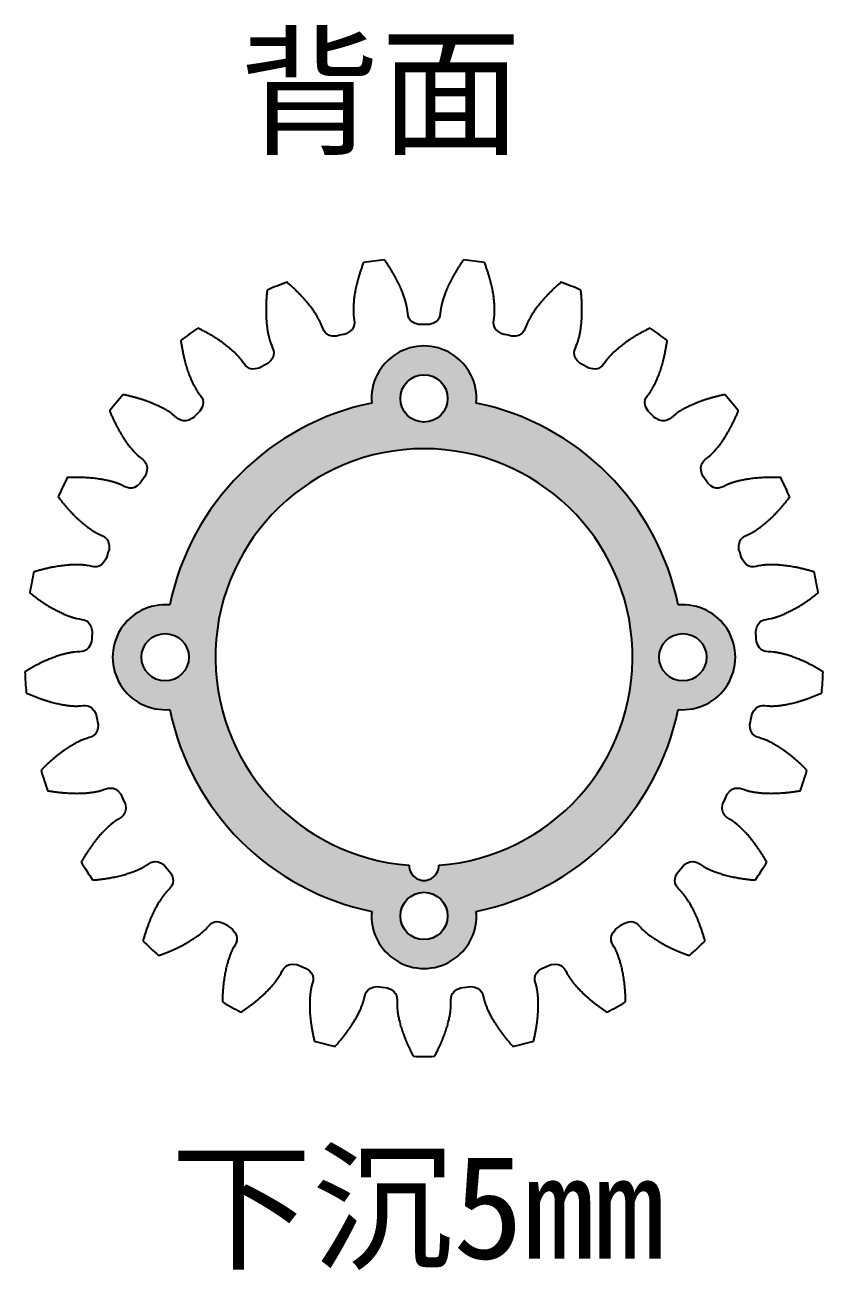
# Model space of a CAD drawing. Header units: millimetres. Extents: x -27 to 103, y -42 to 43.
# Drawn here: x 48.6 to 102.6, y -41.4 to 42.8 of the extents above; entities that cross this region are included whole.
import ezdxf

# ---------------------------------------------------------------- set-up
doc = ezdxf.new("R2010")
doc.units = ezdxf.units.MM

msp = doc.modelspace()

# ---------------------------------------------------------------- hatches: boundary and pattern name
h = msp.add_hatch(color=5)
h.dxf.hatch_style = 1
h.paths.add_polyline_path([(79.117, 17.19, 1.091493), (72.044, 17.19, 0.299776), (58.39, 3.536, 1.091493), (58.39, -3.536, 0.299776), (72.044, -17.19, 1.091493), (79.117, -17.19, 0.299776), (92.77, -3.536, 1.091493), (92.77, 3.536, 0.299776)])
h.paths.add_polyline_path([(76.579, -14.065, -1.036113), (74.581, -14.065, -28.182264)], flags=16)
h.paths.add_polyline_path([(73.98, 17.5, -1), (77.18, 17.5, -1)], flags=16)
h.paths.add_polyline_path([(94.68, 0, -1), (91.48, 0, -1)], flags=16)
h.paths.add_polyline_path([(59.68, 0, -1), (56.48, 0, -1)], flags=16)
h.paths.add_polyline_path([(77.18, -17.5, -1), (73.98, -17.5, -1)], flags=16)

# ---------------------------------------------------------------- linework, layer by layer
at = {"color": 7, "linetype": 'Continuous', "lineweight": 25}
for centre in [(75.58, 17.5), (58.08, 0), (93.08, 0), (75.58, -17.5)]:
    msp.add_circle(centre, 1.6, dxfattribs=at)
for centre, radius, start, end in [((75.58, 0), 27, 95.67486, 98.72514), ((75.58, 0), 27, 81.27486, 84.32514), ((75.58, 0), 27, 110.07486, 113.12514), ((75.58, 0), 27, 66.87486, 69.92514), ((75.58, 0), 27, 124.47486, 127.52514), ((75.58, 0), 22.5, 89.12368, 90.87632), ((75.58, 0), 27, 52.47486, 55.52514), ((75.58, 0), 22.5, 103.52368, 105.27632), ((75.58, 0), 22.5, 74.72368, 76.47632), ((75.58, 17.5), 3.55, 354.99033, 185.00967), ((75.58, 0), 22.5, 117.92368, 119.67632), ((75.58, 0), 22.5, 60.32368, 62.07632), ((75.58, 0), 27, 138.87486, 141.92514), ((75.58, 0), 27, 38.07486, 41.12514), ((75.58, 0), 17.55, 101.62507, 168.37493), ((75.58, 0), 17.55, 11.62507, 78.37493), ((75.58, 0), 22.5, 132.32368, 134.07632), ((75.58, 0), 22.5, 45.92368, 47.67632), ((75.58, 0), 14.1, 274.06438, 265.93562), ((75.58, 0), 27, 153.27486, 156.32514), ((75.58, 0), 22.5, 146.72368, 148.47632), ((75.58, 0), 22.5, 31.52368, 33.27632), ((75.58, 0), 27, 23.67486, 26.72514), ((75.58, 0), 22.5, 161.12368, 162.87632), ((75.58, 0), 22.5, 17.12368, 18.87632), ((75.58, 0), 27, 167.67486, 170.72514), ((75.58, 0), 27, 9.27486, 12.32514), ((58.08, 0), 3.55, 84.99033, 275.00967), ((93.08, 0), 3.55, 264.99033, 95.00967), ((75.58, 0), 22.5, 175.52368, 177.27632), ((75.58, 0), 22.5, 2.72368, 4.47632), ((75.58, 0), 27, 182.07486, 185.12514), ((75.58, 0), 27, 354.87486, 357.92514), ((75.58, 0), 22.5, 189.92368, 191.67632), ((75.58, 0), 17.55, 191.62507, 258.37493), ((75.58, 0), 17.55, 281.62507, 348.37493), ((75.58, 0), 22.5, 348.32368, 350.07632), ((75.58, 0), 27, 196.47486, 199.52514), ((75.58, 0), 27, 340.47486, 343.52514), ((75.58, 0), 22.5, 204.32368, 206.07632), ((75.58, 0), 22.5, 333.92368, 335.67632), ((75.58, 0), 27, 210.87486, 213.92514), ((75.58, 0), 22.5, 218.72368, 220.47632), ((75.58, -14.1), 1, 177.96781, 2.03219), ((75.58, 0), 22.5, 319.52368, 321.27632), ((75.58, 0), 27, 326.07486, 329.12514), ((75.58, -17.5), 3.55, 174.99033, 5.00967), ((75.58, 0), 22.5, 233.12368, 234.87632), ((75.58, 0), 22.5, 305.12368, 306.87632), ((75.58, 0), 27, 225.27486, 228.32514), ((75.58, 0), 27, 311.67486, 314.72514), ((75.58, 0), 22.5, 247.52368, 249.27632), ((75.58, 0), 22.5, 290.72368, 292.47632), ((75.58, 0), 22.5, 261.92368, 263.67632), ((75.58, 0), 22.5, 276.32368, 278.07632), ((75.58, 0), 27, 239.67486, 242.72514), ((75.58, 0), 27, 297.27486, 300.32514), ((75.58, 0), 27, 254.07486, 257.12514), ((75.58, 0), 27, 282.87486, 285.92514), ((75.58, 0), 27, 268.47486, 271.52514)]:
    msp.add_arc(centre, radius, start, end, dxfattribs=at)
for points, knots in [([(71.484, 26.688), (71.474, 26.661), (71.434, 26.553), (71.366, 26.367), (71.287, 26.131), (71.214, 25.903), (71.149, 25.682), (71.091, 25.469), (71.039, 25.264), (70.994, 25.067), (70.954, 24.879), (70.92, 24.699), (70.891, 24.527), (70.867, 24.365), (70.847, 24.211), (70.832, 24.066), (70.82, 23.93), (70.812, 23.804), (70.806, 23.686), (70.803, 23.578), (70.802, 23.48), (70.804, 23.39), (70.806, 23.31), (70.81, 23.24), (70.814, 23.179), (70.859, 22.693), (71.053, 22.243), (70.319, 21.876)], [0.5156896, 0.5156896, 0.5156896, 0.5156896, 0.5240116, 0.5490295, 0.5731377, 0.5963361, 0.6186248, 0.6400037, 0.6604729, 0.6800324, 0.6986821, 0.7164221, 0.7332523, 0.7491728, 0.7641836, 0.7782846, 0.7914758, 0.8037573, 0.8151291, 0.8255912, 0.8351435, 0.843786, 0.8515188, 0.8583419, 0.8642552, 0.8692588, 1, 1, 1, 1]), ([(75.236, 22.497), (74.433, 22.67), (74.509, 23.155), (74.432, 23.636), (74.421, 23.696), (74.407, 23.765), (74.39, 23.843), (74.369, 23.93), (74.343, 24.025), (74.314, 24.129), (74.279, 24.242), (74.239, 24.362), (74.194, 24.491), (74.143, 24.627), (74.086, 24.771), (74.022, 24.923), (73.951, 25.082), (73.874, 25.248), (73.788, 25.42), (73.695, 25.6), (73.594, 25.785), (73.485, 25.977), (73.367, 26.175), (73.24, 26.378), (73.104, 26.587), (72.993, 26.75), (72.927, 26.844), (72.91, 26.868)], [0, 0, 0, 0, 0.1307412, 0.1357448, 0.1416581, 0.1484812, 0.156214, 0.1648565, 0.1744088, 0.1848709, 0.1962427, 0.2085242, 0.2217154, 0.2358164, 0.2508272, 0.2667477, 0.2835779, 0.3013179, 0.3199676, 0.3395271, 0.3599963, 0.3813752, 0.4036639, 0.4268623, 0.4509705, 0.4759884, 0.4843104, 0.4843104, 0.4843104, 0.4843104]), ([(78.25, 26.868), (78.233, 26.844), (78.168, 26.75), (78.056, 26.587), (77.92, 26.378), (77.793, 26.175), (77.675, 25.977), (77.566, 25.785), (77.465, 25.6), (77.372, 25.42), (77.287, 25.248), (77.209, 25.082), (77.138, 24.923), (77.074, 24.771), (77.017, 24.627), (76.966, 24.491), (76.921, 24.362), (76.881, 24.242), (76.847, 24.129), (76.817, 24.025), (76.792, 23.93), (76.771, 23.843), (76.753, 23.765), (76.739, 23.696), (76.728, 23.636), (76.651, 23.155), (76.727, 22.67), (75.924, 22.497)], [0.5156896, 0.5156896, 0.5156896, 0.5156896, 0.5240116, 0.5490295, 0.5731377, 0.5963361, 0.6186248, 0.6400037, 0.6604729, 0.6800324, 0.6986821, 0.7164221, 0.7332523, 0.7491728, 0.7641836, 0.7782846, 0.7914758, 0.8037573, 0.8151291, 0.8255912, 0.8351435, 0.843786, 0.8515188, 0.8583419, 0.8642552, 0.8692588, 1, 1, 1, 1]), ([(80.842, 21.876), (80.107, 22.243), (80.301, 22.693), (80.346, 23.179), (80.35, 23.24), (80.354, 23.31), (80.357, 23.39), (80.358, 23.48), (80.357, 23.578), (80.354, 23.686), (80.349, 23.804), (80.34, 23.93), (80.328, 24.066), (80.313, 24.211), (80.293, 24.365), (80.269, 24.527), (80.24, 24.699), (80.206, 24.879), (80.166, 25.067), (80.121, 25.264), (80.069, 25.469), (80.011, 25.682), (79.946, 25.903), (79.874, 26.131), (79.794, 26.367), (79.726, 26.553), (79.686, 26.661), (79.676, 26.688)], [0, 0, 0, 0, 0.1307412, 0.1357448, 0.1416581, 0.1484812, 0.156214, 0.1648565, 0.1744088, 0.1848709, 0.1962427, 0.2085242, 0.2217154, 0.2358164, 0.2508272, 0.2667477, 0.2835779, 0.3013179, 0.3199676, 0.3395271, 0.3599963, 0.3813752, 0.4036639, 0.4268623, 0.4509705, 0.4759884, 0.4843104, 0.4843104, 0.4843104, 0.4843104]), ([(69.652, 21.705), (68.832, 21.673), (68.784, 22.161), (68.59, 22.608), (68.564, 22.663), (68.534, 22.727), (68.497, 22.798), (68.455, 22.877), (68.407, 22.963), (68.353, 23.056), (68.291, 23.156), (68.223, 23.263), (68.147, 23.377), (68.064, 23.496), (67.972, 23.621), (67.873, 23.752), (67.765, 23.889), (67.648, 24.03), (67.523, 24.176), (67.388, 24.327), (67.244, 24.482), (67.091, 24.64), (66.927, 24.802), (66.754, 24.968), (66.57, 25.136), (66.421, 25.266), (66.334, 25.341), (66.312, 25.36)], [0, 0, 0, 0, 0.1307412, 0.1357448, 0.1416581, 0.1484812, 0.156214, 0.1648565, 0.1744088, 0.1848709, 0.1962427, 0.2085242, 0.2217154, 0.2358164, 0.2508272, 0.2667477, 0.2835779, 0.3013179, 0.3199676, 0.3395271, 0.3599963, 0.3813752, 0.4036639, 0.4268623, 0.4509705, 0.4759884, 0.4843104, 0.4843104, 0.4843104, 0.4843104]), ([(84.848, 25.36), (84.826, 25.341), (84.739, 25.266), (84.59, 25.136), (84.407, 24.968), (84.233, 24.802), (84.07, 24.64), (83.916, 24.482), (83.772, 24.327), (83.637, 24.176), (83.512, 24.03), (83.395, 23.889), (83.287, 23.752), (83.188, 23.621), (83.096, 23.496), (83.013, 23.377), (82.937, 23.263), (82.869, 23.156), (82.807, 23.056), (82.753, 22.963), (82.705, 22.877), (82.663, 22.798), (82.627, 22.727), (82.596, 22.663), (82.57, 22.608), (82.376, 22.161), (82.329, 21.673), (81.508, 21.705)], [0.5156896, 0.5156896, 0.5156896, 0.5156896, 0.5240116, 0.5490295, 0.5731377, 0.5963361, 0.6186248, 0.6400037, 0.6604729, 0.6800324, 0.6986821, 0.7164221, 0.7332523, 0.7491728, 0.7641836, 0.7782846, 0.7914758, 0.8037573, 0.8151291, 0.8255912, 0.8351435, 0.843786, 0.8515188, 0.8583419, 0.8642552, 0.8692588, 1, 1, 1, 1]), ([(64.976, 24.831), (64.973, 24.802), (64.96, 24.688), (64.942, 24.491), (64.923, 24.243), (64.909, 24.003), (64.901, 23.773), (64.898, 23.553), (64.899, 23.341), (64.904, 23.139), (64.912, 22.947), (64.924, 22.764), (64.939, 22.591), (64.956, 22.427), (64.975, 22.273), (64.996, 22.129), (65.018, 21.995), (65.042, 21.87), (65.065, 21.755), (65.09, 21.649), (65.113, 21.554), (65.137, 21.468), (65.159, 21.391), (65.18, 21.324), (65.2, 21.266), (65.364, 20.806), (65.663, 20.418), (65.043, 19.88)], [0.5156896, 0.5156896, 0.5156896, 0.5156896, 0.5240116, 0.5490295, 0.5731377, 0.5963361, 0.6186248, 0.6400037, 0.6604729, 0.6800324, 0.6986821, 0.7164221, 0.7332523, 0.7491728, 0.7641836, 0.7782846, 0.7914758, 0.8037573, 0.8151291, 0.8255912, 0.8351435, 0.843786, 0.8515188, 0.8583419, 0.8642552, 0.8692588, 1, 1, 1, 1]), ([(86.117, 19.88), (85.497, 20.418), (85.796, 20.806), (85.961, 21.266), (85.98, 21.324), (86.001, 21.391), (86.023, 21.468), (86.047, 21.554), (86.071, 21.649), (86.095, 21.755), (86.118, 21.87), (86.142, 21.995), (86.164, 22.129), (86.185, 22.273), (86.204, 22.427), (86.221, 22.591), (86.236, 22.764), (86.248, 22.947), (86.256, 23.139), (86.261, 23.341), (86.262, 23.553), (86.259, 23.773), (86.251, 24.003), (86.237, 24.243), (86.219, 24.491), (86.2, 24.688), (86.187, 24.802), (86.184, 24.831)], [0, 0, 0, 0, 0.1307412, 0.1357448, 0.1416581, 0.1484812, 0.156214, 0.1648565, 0.1744088, 0.1848709, 0.1962427, 0.2085242, 0.2217154, 0.2358164, 0.2508272, 0.2667477, 0.2835779, 0.3013179, 0.3199676, 0.3395271, 0.3599963, 0.3813752, 0.4036639, 0.4268623, 0.4509705, 0.4759884, 0.4843104, 0.4843104, 0.4843104, 0.4843104]), ([(64.44, 19.549), (63.654, 19.314), (63.487, 19.774), (63.187, 20.159), (63.148, 20.207), (63.103, 20.261), (63.05, 20.321), (62.99, 20.386), (62.922, 20.458), (62.846, 20.535), (62.761, 20.616), (62.669, 20.703), (62.567, 20.794), (62.457, 20.889), (62.337, 20.987), (62.208, 21.089), (62.07, 21.195), (61.922, 21.303), (61.764, 21.413), (61.596, 21.525), (61.418, 21.639), (61.23, 21.755), (61.031, 21.871), (60.822, 21.988), (60.602, 22.105), (60.426, 22.195), (60.323, 22.246), (60.297, 22.258)], [0, 0, 0, 0, 0.1307412, 0.1357448, 0.1416581, 0.1484812, 0.156214, 0.1648565, 0.1744088, 0.1848709, 0.1962427, 0.2085242, 0.2217154, 0.2358164, 0.2508272, 0.2667477, 0.2835779, 0.3013179, 0.3199676, 0.3395271, 0.3599963, 0.3813752, 0.4036639, 0.4268623, 0.4509705, 0.4759884, 0.4843104, 0.4843104, 0.4843104, 0.4843104]), ([(90.863, 22.258), (90.838, 22.246), (90.735, 22.195), (90.558, 22.105), (90.338, 21.988), (90.129, 21.871), (89.931, 21.755), (89.742, 21.639), (89.564, 21.525), (89.396, 21.413), (89.239, 21.303), (89.09, 21.195), (88.952, 21.089), (88.823, 20.987), (88.704, 20.889), (88.593, 20.794), (88.491, 20.703), (88.399, 20.616), (88.314, 20.535), (88.238, 20.458), (88.17, 20.386), (88.11, 20.321), (88.057, 20.261), (88.012, 20.207), (87.973, 20.159), (87.673, 19.774), (87.506, 19.314), (86.72, 19.549)], [0.5156896, 0.5156896, 0.5156896, 0.5156896, 0.5240116, 0.5490295, 0.5731377, 0.5963361, 0.6186248, 0.6400037, 0.6604729, 0.6800324, 0.6986821, 0.7164221, 0.7332523, 0.7491728, 0.7641836, 0.7782846, 0.7914758, 0.8037573, 0.8151291, 0.8255912, 0.8351435, 0.843786, 0.8515188, 0.8583419, 0.8642552, 0.8692588, 1, 1, 1, 1]), ([(59.134, 21.413), (59.138, 21.385), (59.154, 21.271), (59.185, 21.076), (59.229, 20.831), (59.275, 20.596), (59.325, 20.371), (59.376, 20.156), (59.43, 19.951), (59.485, 19.757), (59.541, 19.573), (59.598, 19.399), (59.655, 19.234), (59.712, 19.08), (59.769, 18.936), (59.825, 18.802), (59.88, 18.677), (59.934, 18.562), (59.986, 18.456), (60.035, 18.36), (60.082, 18.274), (60.126, 18.196), (60.167, 18.127), (60.204, 18.067), (60.237, 18.016), (60.51, 17.612), (60.897, 17.311), (60.43, 16.635)], [0.5156896, 0.5156896, 0.5156896, 0.5156896, 0.5240116, 0.5490295, 0.5731377, 0.5963361, 0.6186248, 0.6400037, 0.6604729, 0.6800324, 0.6986821, 0.7164221, 0.7332523, 0.7491728, 0.7641836, 0.7782846, 0.7914758, 0.8037573, 0.8151291, 0.8255912, 0.8351435, 0.843786, 0.8515188, 0.8583419, 0.8642552, 0.8692588, 1, 1, 1, 1]), ([(90.73, 16.635), (90.263, 17.311), (90.65, 17.612), (90.923, 18.016), (90.956, 18.067), (90.993, 18.127), (91.034, 18.196), (91.078, 18.274), (91.125, 18.36), (91.175, 18.456), (91.226, 18.562), (91.28, 18.677), (91.335, 18.802), (91.391, 18.936), (91.448, 19.08), (91.505, 19.234), (91.562, 19.399), (91.619, 19.573), (91.675, 19.757), (91.73, 19.951), (91.784, 20.156), (91.836, 20.371), (91.885, 20.596), (91.931, 20.831), (91.975, 21.076), (92.006, 21.271), (92.022, 21.385), (92.026, 21.413)], [0, 0, 0, 0, 0.1307412, 0.1357448, 0.1416581, 0.1484812, 0.156214, 0.1648565, 0.1744088, 0.1848709, 0.1962427, 0.2085242, 0.2217154, 0.2358164, 0.2508272, 0.2667477, 0.2835779, 0.3013179, 0.3199676, 0.3395271, 0.3599963, 0.3813752, 0.4036639, 0.4268623, 0.4509705, 0.4759884, 0.4843104, 0.4843104, 0.4843104, 0.4843104]), ([(59.929, 16.164), (59.225, 15.741), (58.949, 16.146), (58.563, 16.444), (58.514, 16.48), (58.456, 16.521), (58.39, 16.566), (58.316, 16.615), (58.232, 16.667), (58.139, 16.723), (58.037, 16.781), (57.926, 16.841), (57.805, 16.904), (57.674, 16.969), (57.534, 17.034), (57.384, 17.101), (57.223, 17.169), (57.053, 17.237), (56.873, 17.304), (56.682, 17.371), (56.481, 17.437), (56.27, 17.502), (56.049, 17.566), (55.817, 17.627), (55.575, 17.686), (55.382, 17.729), (55.27, 17.752), (55.242, 17.758)], [0, 0, 0, 0, 0.1307412, 0.1357448, 0.1416581, 0.1484812, 0.156214, 0.1648565, 0.1744088, 0.1848709, 0.1962427, 0.2085242, 0.2217154, 0.2358164, 0.2508272, 0.2667477, 0.2835779, 0.3013179, 0.3199676, 0.3395271, 0.3599963, 0.3813752, 0.4036639, 0.4268623, 0.4509705, 0.4759884, 0.4843104, 0.4843104, 0.4843104, 0.4843104]), ([(95.918, 17.758), (95.89, 17.752), (95.778, 17.729), (95.585, 17.686), (95.343, 17.627), (95.111, 17.566), (94.89, 17.502), (94.679, 17.437), (94.478, 17.371), (94.288, 17.304), (94.107, 17.237), (93.937, 17.169), (93.777, 17.101), (93.626, 17.034), (93.486, 16.969), (93.355, 16.904), (93.234, 16.841), (93.123, 16.781), (93.021, 16.723), (92.928, 16.667), (92.844, 16.615), (92.77, 16.566), (92.704, 16.521), (92.646, 16.48), (92.597, 16.444), (92.211, 16.146), (91.935, 15.741), (91.231, 16.164)], [0.5156896, 0.5156896, 0.5156896, 0.5156896, 0.5240116, 0.5490295, 0.5731377, 0.5963361, 0.6186248, 0.6400037, 0.6604729, 0.6800324, 0.6986821, 0.7164221, 0.7332523, 0.7491728, 0.7641836, 0.7782846, 0.7914758, 0.8037573, 0.8151291, 0.8255912, 0.8351435, 0.843786, 0.8515188, 0.8583419, 0.8642552, 0.8692588, 1, 1, 1, 1]), ([(54.326, 16.651), (54.336, 16.624), (54.381, 16.518), (54.459, 16.337), (54.562, 16.11), (54.666, 15.894), (54.769, 15.688), (54.873, 15.493), (54.975, 15.308), (55.077, 15.134), (55.177, 14.969), (55.276, 14.815), (55.372, 14.67), (55.466, 14.535), (55.557, 14.409), (55.645, 14.293), (55.729, 14.186), (55.809, 14.088), (55.886, 13.998), (55.957, 13.918), (56.024, 13.845), (56.086, 13.781), (56.143, 13.725), (56.194, 13.676), (56.239, 13.634), (56.604, 13.311), (57.053, 13.115), (56.769, 12.345)], [0.5156896, 0.5156896, 0.5156896, 0.5156896, 0.5240116, 0.5490295, 0.5731377, 0.5963361, 0.6186248, 0.6400037, 0.6604729, 0.6800324, 0.6986821, 0.7164221, 0.7332523, 0.7491728, 0.7641836, 0.7782846, 0.7914758, 0.8037573, 0.8151291, 0.8255912, 0.8351435, 0.843786, 0.8515188, 0.8583419, 0.8642552, 0.8692588, 1, 1, 1, 1]), ([(94.391, 12.345), (94.107, 13.115), (94.556, 13.311), (94.921, 13.634), (94.966, 13.676), (95.017, 13.725), (95.074, 13.781), (95.136, 13.845), (95.203, 13.918), (95.275, 13.998), (95.351, 14.088), (95.431, 14.186), (95.516, 14.293), (95.603, 14.409), (95.694, 14.535), (95.788, 14.67), (95.884, 14.815), (95.983, 14.969), (96.083, 15.134), (96.185, 15.308), (96.287, 15.493), (96.391, 15.688), (96.495, 15.894), (96.598, 16.11), (96.701, 16.337), (96.78, 16.518), (96.824, 16.624), (96.835, 16.651)], [0, 0, 0, 0, 0.1307412, 0.1357448, 0.1416581, 0.1484812, 0.156214, 0.1648565, 0.1744088, 0.1848709, 0.1962427, 0.2085242, 0.2217154, 0.2358164, 0.2508272, 0.2667477, 0.2835779, 0.3013179, 0.3199676, 0.3395271, 0.3599963, 0.3813752, 0.4036639, 0.4268623, 0.4509705, 0.4759884, 0.4843104, 0.4843104, 0.4843104, 0.4843104]), ([(56.401, 11.764), (55.825, 11.179), (55.456, 11.503), (55.008, 11.695), (54.952, 11.718), (54.886, 11.744), (54.811, 11.771), (54.726, 11.799), (54.632, 11.829), (54.528, 11.86), (54.415, 11.891), (54.292, 11.922), (54.159, 11.953), (54.017, 11.983), (53.864, 12.011), (53.702, 12.039), (53.53, 12.064), (53.349, 12.088), (53.157, 12.108), (52.956, 12.126), (52.745, 12.14), (52.524, 12.15), (52.294, 12.157), (52.054, 12.158), (51.805, 12.155), (51.608, 12.149), (51.493, 12.144), (51.464, 12.142)], [0, 0, 0, 0, 0.1307412, 0.1357448, 0.1416581, 0.1484812, 0.156214, 0.1648565, 0.1744088, 0.1848709, 0.1962427, 0.2085242, 0.2217154, 0.2358164, 0.2508272, 0.2667477, 0.2835779, 0.3013179, 0.3199676, 0.3395271, 0.3599963, 0.3813752, 0.4036639, 0.4268623, 0.4509705, 0.4759884, 0.4843104, 0.4843104, 0.4843104, 0.4843104]), ([(99.696, 12.142), (99.667, 12.144), (99.552, 12.149), (99.355, 12.155), (99.106, 12.158), (98.866, 12.157), (98.636, 12.15), (98.415, 12.14), (98.204, 12.126), (98.003, 12.108), (97.812, 12.088), (97.63, 12.064), (97.458, 12.039), (97.296, 12.011), (97.143, 11.983), (97.001, 11.953), (96.868, 11.922), (96.745, 11.891), (96.632, 11.86), (96.528, 11.829), (96.434, 11.799), (96.35, 11.771), (96.274, 11.744), (96.209, 11.718), (96.152, 11.695), (95.704, 11.503), (95.336, 11.179), (94.76, 11.764)], [0.5156896, 0.5156896, 0.5156896, 0.5156896, 0.5240116, 0.5490295, 0.5731377, 0.5963361, 0.6186248, 0.6400037, 0.6604729, 0.6800324, 0.6986821, 0.7164221, 0.7332523, 0.7491728, 0.7641836, 0.7782846, 0.7914758, 0.8037573, 0.8151291, 0.8255912, 0.8351435, 0.843786, 0.8515188, 0.8583419, 0.8642552, 0.8692588, 1, 1, 1, 1]), ([(50.852, 10.842), (50.87, 10.819), (50.939, 10.727), (51.06, 10.571), (51.216, 10.377), (51.37, 10.193), (51.522, 10.02), (51.67, 9.857), (51.816, 9.703), (51.958, 9.559), (52.096, 9.425), (52.229, 9.3), (52.359, 9.183), (52.483, 9.076), (52.602, 8.977), (52.716, 8.886), (52.825, 8.803), (52.927, 8.728), (53.023, 8.661), (53.113, 8.601), (53.196, 8.547), (53.272, 8.5), (53.34, 8.46), (53.402, 8.425), (53.456, 8.396), (53.89, 8.174), (54.374, 8.096), (54.29, 7.279)], [0.5156896, 0.5156896, 0.5156896, 0.5156896, 0.5240116, 0.5490295, 0.5731377, 0.5963361, 0.6186248, 0.6400037, 0.6604729, 0.6800324, 0.6986821, 0.7164221, 0.7332523, 0.7491728, 0.7641836, 0.7782846, 0.7914758, 0.8037573, 0.8151291, 0.8255912, 0.8351435, 0.843786, 0.8515188, 0.8583419, 0.8642552, 0.8692588, 1, 1, 1, 1]), ([(96.87, 7.279), (96.786, 8.096), (97.27, 8.174), (97.704, 8.396), (97.758, 8.425), (97.82, 8.46), (97.889, 8.5), (97.964, 8.547), (98.047, 8.601), (98.137, 8.661), (98.233, 8.728), (98.336, 8.803), (98.444, 8.886), (98.558, 8.977), (98.677, 9.076), (98.802, 9.183), (98.931, 9.3), (99.065, 9.425), (99.203, 9.559), (99.344, 9.703), (99.49, 9.857), (99.639, 10.02), (99.79, 10.193), (99.944, 10.377), (100.1, 10.571), (100.222, 10.727), (100.291, 10.819), (100.308, 10.842)], [0, 0, 0, 0, 0.1307412, 0.1357448, 0.1416581, 0.1484812, 0.156214, 0.1648565, 0.1744088, 0.1848709, 0.1962427, 0.2085242, 0.2217154, 0.2358164, 0.2508272, 0.2667477, 0.2835779, 0.3013179, 0.3199676, 0.3395271, 0.3599963, 0.3813752, 0.4036639, 0.4268623, 0.4509705, 0.4759884, 0.4843104, 0.4843104, 0.4843104, 0.4843104]), ([(54.077, 6.625), (53.665, 5.915), (53.228, 6.137), (52.746, 6.212), (52.685, 6.22), (52.615, 6.228), (52.536, 6.236), (52.447, 6.243), (52.348, 6.248), (52.24, 6.252), (52.123, 6.254), (51.996, 6.253), (51.86, 6.25), (51.714, 6.243), (51.56, 6.234), (51.396, 6.22), (51.223, 6.202), (51.041, 6.179), (50.85, 6.151), (50.651, 6.118), (50.443, 6.08), (50.227, 6.035), (50.002, 5.984), (49.77, 5.926), (49.529, 5.861), (49.339, 5.805), (49.23, 5.772), (49.202, 5.763)], [0, 0, 0, 0, 0.1307412, 0.1357448, 0.1416581, 0.1484812, 0.156214, 0.1648565, 0.1744088, 0.1848709, 0.1962427, 0.2085242, 0.2217154, 0.2358164, 0.2508272, 0.2667477, 0.2835779, 0.3013179, 0.3199676, 0.3395271, 0.3599963, 0.3813752, 0.4036639, 0.4268623, 0.4509705, 0.4759884, 0.4843104, 0.4843104, 0.4843104, 0.4843104]), ([(101.958, 5.763), (101.93, 5.772), (101.821, 5.805), (101.631, 5.861), (101.39, 5.926), (101.158, 5.984), (100.933, 6.035), (100.717, 6.08), (100.509, 6.118), (100.31, 6.151), (100.119, 6.179), (99.937, 6.202), (99.764, 6.22), (99.601, 6.234), (99.446, 6.243), (99.3, 6.25), (99.164, 6.253), (99.037, 6.254), (98.92, 6.252), (98.812, 6.248), (98.713, 6.243), (98.624, 6.236), (98.545, 6.228), (98.475, 6.22), (98.414, 6.212), (97.932, 6.137), (97.495, 5.915), (97.083, 6.625)], [0.5156896, 0.5156896, 0.5156896, 0.5156896, 0.5240116, 0.5490295, 0.5731377, 0.5963361, 0.6186248, 0.6400037, 0.6604729, 0.6800324, 0.6986821, 0.7164221, 0.7332523, 0.7491728, 0.7641836, 0.7782846, 0.7914758, 0.8037573, 0.8151291, 0.8255912, 0.8351435, 0.843786, 0.8515188, 0.8583419, 0.8642552, 0.8692588, 1, 1, 1, 1]), ([(48.933, 4.352), (48.955, 4.334), (49.045, 4.262), (49.201, 4.141), (49.401, 3.992), (49.596, 3.852), (49.786, 3.722), (49.97, 3.601), (50.149, 3.488), (50.322, 3.384), (50.49, 3.288), (50.65, 3.2), (50.804, 3.12), (50.952, 3.047), (51.092, 2.981), (51.225, 2.921), (51.35, 2.868), (51.468, 2.821), (51.578, 2.779), (51.68, 2.743), (51.773, 2.712), (51.859, 2.685), (51.935, 2.663), (52.003, 2.645), (52.063, 2.63), (52.538, 2.523), (53.027, 2.568), (53.149, 1.756)], [0.5156896, 0.5156896, 0.5156896, 0.5156896, 0.5240116, 0.5490295, 0.5731377, 0.5963361, 0.6186248, 0.6400037, 0.6604729, 0.6800324, 0.6986821, 0.7164221, 0.7332523, 0.7491728, 0.7641836, 0.7782846, 0.7914758, 0.8037573, 0.8151291, 0.8255912, 0.8351435, 0.843786, 0.8515188, 0.8583419, 0.8642552, 0.8692588, 1, 1, 1, 1]), ([(98.011, 1.756), (98.133, 2.568), (98.622, 2.523), (99.097, 2.63), (99.157, 2.645), (99.225, 2.663), (99.302, 2.685), (99.387, 2.712), (99.48, 2.743), (99.582, 2.779), (99.692, 2.821), (99.81, 2.868), (99.935, 2.921), (100.068, 2.981), (100.209, 3.047), (100.356, 3.12), (100.51, 3.2), (100.671, 3.288), (100.838, 3.384), (101.011, 3.488), (101.19, 3.601), (101.375, 3.722), (101.564, 3.852), (101.759, 3.992), (101.959, 4.141), (102.115, 4.262), (102.205, 4.334), (102.227, 4.352)], [0, 0, 0, 0, 0.1307412, 0.1357448, 0.1416581, 0.1484812, 0.156214, 0.1648565, 0.1744088, 0.1848709, 0.1962427, 0.2085242, 0.2217154, 0.2358164, 0.2508272, 0.2667477, 0.2835779, 0.3013179, 0.3199676, 0.3395271, 0.3599963, 0.3813752, 0.4036639, 0.4268623, 0.4509705, 0.4759884, 0.4843104, 0.4843104, 0.4843104, 0.4843104]), ([(53.105, 1.069), (52.883, 0.279), (52.404, 0.385), (51.918, 0.338), (51.858, 0.331), (51.788, 0.321), (51.709, 0.309), (51.621, 0.293), (51.524, 0.274), (51.419, 0.251), (51.305, 0.224), (51.182, 0.192), (51.051, 0.155), (50.911, 0.112), (50.764, 0.064), (50.609, 0.01), (50.446, -0.051), (50.275, -0.118), (50.097, -0.192), (49.913, -0.273), (49.721, -0.363), (49.523, -0.46), (49.318, -0.565), (49.107, -0.679), (48.89, -0.802), (48.72, -0.903), (48.622, -0.963), (48.598, -0.978)], [0, 0, 0, 0, 0.1307412, 0.1357448, 0.1416581, 0.1484812, 0.156214, 0.1648565, 0.1744088, 0.1848709, 0.1962427, 0.2085242, 0.2217154, 0.2358164, 0.2508272, 0.2667477, 0.2835779, 0.3013179, 0.3199676, 0.3395271, 0.3599963, 0.3813752, 0.4036639, 0.4268623, 0.4509705, 0.4759884, 0.4843104, 0.4843104, 0.4843104, 0.4843104]), ([(102.562, -0.978), (102.538, -0.963), (102.44, -0.903), (102.27, -0.802), (102.053, -0.679), (101.842, -0.565), (101.638, -0.46), (101.439, -0.363), (101.248, -0.273), (101.063, -0.192), (100.885, -0.118), (100.714, -0.051), (100.551, 0.01), (100.396, 0.064), (100.249, 0.112), (100.109, 0.155), (99.978, 0.192), (99.856, 0.224), (99.741, 0.251), (99.636, 0.274), (99.539, 0.293), (99.451, 0.309), (99.372, 0.321), (99.302, 0.331), (99.242, 0.338), (98.756, 0.385), (98.277, 0.279), (98.055, 1.069)], [0.5156896, 0.5156896, 0.5156896, 0.5156896, 0.5240116, 0.5490295, 0.5731377, 0.5963361, 0.6186248, 0.6400037, 0.6604729, 0.6800324, 0.6986821, 0.7164221, 0.7332523, 0.7491728, 0.7641836, 0.7782846, 0.7914758, 0.8037573, 0.8151291, 0.8255912, 0.8351435, 0.843786, 0.8515188, 0.8583419, 0.8642552, 0.8692588, 1, 1, 1, 1]), ([(48.688, -2.412), (48.714, -2.424), (48.819, -2.471), (49, -2.55), (49.231, -2.644), (49.454, -2.731), (49.67, -2.81), (49.879, -2.881), (50.081, -2.946), (50.274, -3.003), (50.46, -3.055), (50.638, -3.1), (50.807, -3.14), (50.968, -3.174), (51.12, -3.203), (51.264, -3.228), (51.398, -3.248), (51.524, -3.264), (51.641, -3.277), (51.748, -3.287), (51.847, -3.294), (51.936, -3.298), (52.016, -3.301), (52.086, -3.302), (52.147, -3.301), (52.635, -3.287), (53.097, -3.122), (53.417, -3.878)], [0.5156896, 0.5156896, 0.5156896, 0.5156896, 0.5240116, 0.5490295, 0.5731377, 0.5963361, 0.6186248, 0.6400037, 0.6604729, 0.6800324, 0.6986821, 0.7164221, 0.7332523, 0.7491728, 0.7641836, 0.7782846, 0.7914758, 0.8037573, 0.8151291, 0.8255912, 0.8351435, 0.843786, 0.8515188, 0.8583419, 0.8642552, 0.8692588, 1, 1, 1, 1]), ([(97.743, -3.878), (98.064, -3.122), (98.525, -3.287), (99.013, -3.301), (99.074, -3.302), (99.144, -3.301), (99.224, -3.298), (99.313, -3.294), (99.412, -3.287), (99.519, -3.277), (99.636, -3.264), (99.762, -3.248), (99.897, -3.228), (100.04, -3.203), (100.192, -3.174), (100.353, -3.14), (100.523, -3.1), (100.7, -3.055), (100.886, -3.003), (101.079, -2.946), (101.281, -2.881), (101.49, -2.81), (101.706, -2.731), (101.93, -2.644), (102.16, -2.55), (102.341, -2.471), (102.446, -2.424), (102.472, -2.412)], [0, 0, 0, 0, 0.1307412, 0.1357448, 0.1416581, 0.1484812, 0.156214, 0.1648565, 0.1744088, 0.1848709, 0.1962427, 0.2085242, 0.2217154, 0.2358164, 0.2508272, 0.2667477, 0.2835779, 0.3013179, 0.3199676, 0.3395271, 0.3599963, 0.3813752, 0.4036639, 0.4268623, 0.4509705, 0.4759884, 0.4843104, 0.4843104, 0.4843104, 0.4843104]), ([(53.546, -4.554), (53.526, -5.374), (53.036, -5.391), (52.578, -5.557), (52.521, -5.579), (52.456, -5.606), (52.382, -5.637), (52.301, -5.674), (52.212, -5.717), (52.115, -5.765), (52.012, -5.82), (51.901, -5.882), (51.783, -5.95), (51.658, -6.026), (51.528, -6.109), (51.391, -6.201), (51.248, -6.3), (51.099, -6.407), (50.946, -6.523), (50.787, -6.648), (50.623, -6.782), (50.455, -6.926), (50.283, -7.079), (50.108, -7.241), (49.928, -7.414), (49.788, -7.554), (49.708, -7.636), (49.689, -7.657)], [0, 0, 0, 0, 0.1307412, 0.1357448, 0.1416581, 0.1484812, 0.156214, 0.1648565, 0.1744088, 0.1848709, 0.1962427, 0.2085242, 0.2217154, 0.2358164, 0.2508272, 0.2667477, 0.2835779, 0.3013179, 0.3199676, 0.3395271, 0.3599963, 0.3813752, 0.4036639, 0.4268623, 0.4509705, 0.4759884, 0.4843104, 0.4843104, 0.4843104, 0.4843104]), ([(101.472, -7.657), (101.452, -7.636), (101.372, -7.554), (101.232, -7.414), (101.053, -7.241), (100.877, -7.079), (100.705, -6.926), (100.537, -6.782), (100.373, -6.648), (100.214, -6.523), (100.061, -6.407), (99.912, -6.3), (99.769, -6.201), (99.632, -6.109), (99.502, -6.026), (99.377, -5.95), (99.259, -5.882), (99.149, -5.82), (99.045, -5.765), (98.948, -5.717), (98.859, -5.674), (98.778, -5.637), (98.705, -5.606), (98.639, -5.579), (98.582, -5.557), (98.124, -5.391), (97.634, -5.374), (97.614, -4.554)], [0.5156896, 0.5156896, 0.5156896, 0.5156896, 0.5240116, 0.5490295, 0.5731377, 0.5963361, 0.6186248, 0.6400037, 0.6604729, 0.6800324, 0.6986821, 0.7164221, 0.7332523, 0.7491728, 0.7641836, 0.7782846, 0.7914758, 0.8037573, 0.8151291, 0.8255912, 0.8351435, 0.843786, 0.8515188, 0.8583419, 0.8642552, 0.8692588, 1, 1, 1, 1]), ([(50.133, -9.024), (50.161, -9.029), (50.274, -9.049), (50.469, -9.08), (50.716, -9.114), (50.954, -9.142), (51.183, -9.165), (51.403, -9.182), (51.614, -9.195), (51.816, -9.202), (52.009, -9.206), (52.192, -9.206), (52.366, -9.202), (52.53, -9.195), (52.685, -9.185), (52.83, -9.174), (52.966, -9.16), (53.092, -9.144), (53.208, -9.128), (53.315, -9.11), (53.412, -9.093), (53.499, -9.075), (53.577, -9.057), (53.646, -9.04), (53.705, -9.025), (54.173, -8.89), (54.579, -8.615), (55.077, -9.268)], [0.5156896, 0.5156896, 0.5156896, 0.5156896, 0.5240116, 0.5490295, 0.5731377, 0.5963361, 0.6186248, 0.6400037, 0.6604729, 0.6800324, 0.6986821, 0.7164221, 0.7332523, 0.7491728, 0.7641836, 0.7782846, 0.7914758, 0.8037573, 0.8151291, 0.8255912, 0.8351435, 0.843786, 0.8515188, 0.8583419, 0.8642552, 0.8692588, 1, 1, 1, 1]), ([(96.083, -9.268), (96.581, -8.615), (96.987, -8.89), (97.456, -9.025), (97.515, -9.04), (97.583, -9.057), (97.661, -9.075), (97.748, -9.093), (97.846, -9.11), (97.952, -9.128), (98.068, -9.144), (98.194, -9.16), (98.33, -9.174), (98.475, -9.185), (98.63, -9.195), (98.794, -9.202), (98.968, -9.206), (99.151, -9.206), (99.344, -9.202), (99.546, -9.195), (99.757, -9.182), (99.977, -9.165), (100.206, -9.142), (100.444, -9.114), (100.691, -9.08), (100.886, -9.049), (100.999, -9.029), (101.027, -9.024)], [0, 0, 0, 0, 0.1307412, 0.1357448, 0.1416581, 0.1484812, 0.156214, 0.1648565, 0.1744088, 0.1848709, 0.1962427, 0.2085242, 0.2217154, 0.2358164, 0.2508272, 0.2667477, 0.2835779, 0.3013179, 0.3199676, 0.3395271, 0.3599963, 0.3813752, 0.4036639, 0.4268623, 0.4509705, 0.4759884, 0.4843104, 0.4843104, 0.4843104, 0.4843104]), ([(55.37, -9.89), (55.556, -10.69), (55.085, -10.828), (54.682, -11.103), (54.633, -11.138), (54.576, -11.18), (54.513, -11.229), (54.443, -11.285), (54.368, -11.349), (54.286, -11.42), (54.2, -11.499), (54.107, -11.586), (54.01, -11.682), (53.909, -11.786), (53.803, -11.899), (53.693, -12.021), (53.579, -12.153), (53.462, -12.294), (53.342, -12.445), (53.219, -12.605), (53.094, -12.776), (52.967, -12.956), (52.839, -13.147), (52.709, -13.349), (52.578, -13.561), (52.477, -13.731), (52.42, -13.831), (52.406, -13.855)], [0, 0, 0, 0, 0.1307412, 0.1357448, 0.1416581, 0.1484812, 0.156214, 0.1648565, 0.1744088, 0.1848709, 0.1962427, 0.2085242, 0.2217154, 0.2358164, 0.2508272, 0.2667477, 0.2835779, 0.3013179, 0.3199676, 0.3395271, 0.3599963, 0.3813752, 0.4036639, 0.4268623, 0.4509705, 0.4759884, 0.4843104, 0.4843104, 0.4843104, 0.4843104]), ([(98.754, -13.855), (98.74, -13.831), (98.683, -13.731), (98.582, -13.561), (98.451, -13.349), (98.322, -13.147), (98.193, -12.956), (98.066, -12.776), (97.941, -12.605), (97.818, -12.445), (97.698, -12.294), (97.581, -12.153), (97.467, -12.021), (97.357, -11.899), (97.251, -11.786), (97.15, -11.682), (97.053, -11.586), (96.961, -11.499), (96.874, -11.42), (96.792, -11.349), (96.717, -11.285), (96.647, -11.229), (96.584, -11.18), (96.527, -11.138), (96.478, -11.103), (96.075, -10.828), (95.604, -10.69), (95.79, -9.89)], [0.5156896, 0.5156896, 0.5156896, 0.5156896, 0.5240116, 0.5490295, 0.5731377, 0.5963361, 0.6186248, 0.6400037, 0.6604729, 0.6800324, 0.6986821, 0.7164221, 0.7332523, 0.7491728, 0.7641836, 0.7782846, 0.7914758, 0.8037573, 0.8151291, 0.8255912, 0.8351435, 0.843786, 0.8515188, 0.8583419, 0.8642552, 0.8692588, 1, 1, 1, 1]), ([(53.176, -15.069), (53.205, -15.067), (53.319, -15.058), (53.516, -15.039), (53.764, -15.011), (54.001, -14.979), (54.229, -14.944), (54.446, -14.906), (54.654, -14.866), (54.851, -14.823), (55.039, -14.779), (55.216, -14.733), (55.384, -14.686), (55.541, -14.638), (55.689, -14.591), (55.826, -14.543), (55.954, -14.496), (56.072, -14.45), (56.181, -14.405), (56.28, -14.361), (56.369, -14.32), (56.45, -14.281), (56.521, -14.245), (56.583, -14.211), (56.636, -14.181), (57.057, -13.934), (57.381, -13.567), (58.026, -14.075)], [0.5156896, 0.5156896, 0.5156896, 0.5156896, 0.5240116, 0.5490295, 0.5731377, 0.5963361, 0.6186248, 0.6400037, 0.6604729, 0.6800324, 0.6986821, 0.7164221, 0.7332523, 0.7491728, 0.7641836, 0.7782846, 0.7914758, 0.8037573, 0.8151291, 0.8255912, 0.8351435, 0.843786, 0.8515188, 0.8583419, 0.8642552, 0.8692588, 1, 1, 1, 1]), ([(93.134, -14.075), (93.779, -13.567), (94.104, -13.934), (94.524, -14.181), (94.577, -14.211), (94.639, -14.245), (94.71, -14.281), (94.791, -14.32), (94.88, -14.361), (94.979, -14.405), (95.088, -14.45), (95.206, -14.496), (95.334, -14.543), (95.472, -14.591), (95.619, -14.638), (95.777, -14.686), (95.944, -14.733), (96.121, -14.779), (96.309, -14.823), (96.506, -14.866), (96.714, -14.906), (96.931, -14.944), (97.159, -14.979), (97.396, -15.011), (97.644, -15.039), (97.841, -15.058), (97.955, -15.067), (97.984, -15.069)], [0, 0, 0, 0, 0.1307412, 0.1357448, 0.1416581, 0.1484812, 0.156214, 0.1648565, 0.1744088, 0.1848709, 0.1962427, 0.2085242, 0.2217154, 0.2358164, 0.2508272, 0.2667477, 0.2835779, 0.3013179, 0.3199676, 0.3395271, 0.3599963, 0.3813752, 0.4036639, 0.4268623, 0.4509705, 0.4759884, 0.4843104, 0.4843104, 0.4843104, 0.4843104]), ([(58.465, -14.606), (58.843, -15.334), (58.422, -15.584), (58.1, -15.951), (58.061, -15.998), (58.016, -16.053), (57.967, -16.116), (57.914, -16.187), (57.857, -16.267), (57.795, -16.356), (57.731, -16.455), (57.663, -16.562), (57.593, -16.679), (57.521, -16.805), (57.446, -16.941), (57.37, -17.087), (57.293, -17.243), (57.214, -17.408), (57.135, -17.584), (57.056, -17.77), (56.978, -17.966), (56.9, -18.173), (56.823, -18.39), (56.747, -18.617), (56.673, -18.855), (56.618, -19.045), (56.588, -19.156), (56.58, -19.183)], [0, 0, 0, 0, 0.1307412, 0.1357448, 0.1416581, 0.1484812, 0.156214, 0.1648565, 0.1744088, 0.1848709, 0.1962427, 0.2085242, 0.2217154, 0.2358164, 0.2508272, 0.2667477, 0.2835779, 0.3013179, 0.3199676, 0.3395271, 0.3599963, 0.3813752, 0.4036639, 0.4268623, 0.4509705, 0.4759884, 0.4843104, 0.4843104, 0.4843104, 0.4843104]), ([(94.58, -19.183), (94.573, -19.156), (94.542, -19.045), (94.487, -18.855), (94.413, -18.617), (94.338, -18.39), (94.26, -18.173), (94.182, -17.966), (94.104, -17.77), (94.025, -17.584), (93.946, -17.408), (93.868, -17.243), (93.79, -17.087), (93.714, -16.941), (93.64, -16.805), (93.567, -16.679), (93.497, -16.562), (93.429, -16.455), (93.365, -16.356), (93.304, -16.267), (93.246, -16.187), (93.193, -16.116), (93.144, -16.053), (93.099, -15.998), (93.06, -15.951), (92.738, -15.584), (92.317, -15.334), (92.695, -14.606)], [0.5156896, 0.5156896, 0.5156896, 0.5156896, 0.5240116, 0.5490295, 0.5731377, 0.5963361, 0.6186248, 0.6400037, 0.6604729, 0.6800324, 0.6986821, 0.7164221, 0.7332523, 0.7491728, 0.7641836, 0.7782846, 0.7914758, 0.8037573, 0.8151291, 0.8255912, 0.8351435, 0.843786, 0.8515188, 0.8583419, 0.8642552, 0.8692588, 1, 1, 1, 1]), ([(57.628, -20.167), (57.655, -20.158), (57.763, -20.121), (57.95, -20.054), (58.182, -19.965), (58.404, -19.875), (58.616, -19.785), (58.817, -19.694), (59.008, -19.603), (59.189, -19.512), (59.359, -19.423), (59.52, -19.334), (59.67, -19.247), (59.811, -19.162), (59.942, -19.079), (60.064, -18.999), (60.176, -18.921), (60.279, -18.847), (60.373, -18.777), (60.458, -18.71), (60.534, -18.648), (60.602, -18.59), (60.662, -18.537), (60.714, -18.489), (60.758, -18.447), (61.104, -18.103), (61.327, -17.667), (62.078, -17.998)], [0.5156896, 0.5156896, 0.5156896, 0.5156896, 0.5240116, 0.5490295, 0.5731377, 0.5963361, 0.6186248, 0.6400037, 0.6604729, 0.6800324, 0.6986821, 0.7164221, 0.7332523, 0.7491728, 0.7641836, 0.7782846, 0.7914758, 0.8037573, 0.8151291, 0.8255912, 0.8351435, 0.843786, 0.8515188, 0.8583419, 0.8642552, 0.8692588, 1, 1, 1, 1]), ([(89.082, -17.998), (89.833, -17.667), (90.056, -18.103), (90.402, -18.447), (90.446, -18.489), (90.498, -18.537), (90.558, -18.59), (90.626, -18.648), (90.702, -18.71), (90.788, -18.777), (90.881, -18.847), (90.984, -18.921), (91.097, -18.999), (91.218, -19.079), (91.349, -19.162), (91.49, -19.247), (91.64, -19.334), (91.801, -19.423), (91.971, -19.512), (92.152, -19.603), (92.343, -19.694), (92.544, -19.785), (92.756, -19.875), (92.978, -19.965), (93.211, -20.054), (93.397, -20.121), (93.505, -20.158), (93.532, -20.167)], [0, 0, 0, 0, 0.1307412, 0.1357448, 0.1416581, 0.1484812, 0.156214, 0.1648565, 0.1744088, 0.1848709, 0.1962427, 0.2085242, 0.2217154, 0.2358164, 0.2508272, 0.2667477, 0.2835779, 0.3013179, 0.3199676, 0.3395271, 0.3599963, 0.3813752, 0.4036639, 0.4268623, 0.4509705, 0.4759884, 0.4843104, 0.4843104, 0.4843104, 0.4843104]), ([(62.635, -18.403), (63.183, -19.015), (62.837, -19.362), (62.616, -19.797), (62.59, -19.852), (62.56, -19.916), (62.528, -19.989), (62.495, -20.072), (62.459, -20.164), (62.422, -20.265), (62.384, -20.377), (62.345, -20.497), (62.306, -20.628), (62.267, -20.768), (62.229, -20.919), (62.191, -21.079), (62.155, -21.249), (62.12, -21.429), (62.088, -21.619), (62.058, -21.818), (62.03, -22.028), (62.006, -22.247), (61.985, -22.477), (61.968, -22.716), (61.956, -22.965), (61.95, -23.162), (61.948, -23.277), (61.948, -23.306)], [0, 0, 0, 0, 0.1307412, 0.1357448, 0.1416581, 0.1484812, 0.156214, 0.1648565, 0.1744088, 0.1848709, 0.1962427, 0.2085242, 0.2217154, 0.2358164, 0.2508272, 0.2667477, 0.2835779, 0.3013179, 0.3199676, 0.3395271, 0.3599963, 0.3813752, 0.4036639, 0.4268623, 0.4509705, 0.4759884, 0.4843104, 0.4843104, 0.4843104, 0.4843104]), ([(89.213, -23.306), (89.212, -23.277), (89.21, -23.162), (89.204, -22.965), (89.192, -22.716), (89.175, -22.477), (89.154, -22.247), (89.13, -22.028), (89.102, -21.818), (89.072, -21.619), (89.04, -21.429), (89.005, -21.249), (88.969, -21.079), (88.931, -20.919), (88.893, -20.768), (88.854, -20.628), (88.815, -20.497), (88.776, -20.377), (88.738, -20.265), (88.701, -20.164), (88.666, -20.072), (88.632, -19.989), (88.6, -19.916), (88.571, -19.852), (88.544, -19.797), (88.323, -19.362), (87.978, -19.015), (88.525, -18.403)], [0.5156896, 0.5156896, 0.5156896, 0.5156896, 0.5240116, 0.5490295, 0.5731377, 0.5963361, 0.6186248, 0.6400037, 0.6604729, 0.6800324, 0.6986821, 0.7164221, 0.7332523, 0.7491728, 0.7641836, 0.7782846, 0.7914758, 0.8037573, 0.8151291, 0.8255912, 0.8351435, 0.843786, 0.8515188, 0.8583419, 0.8642552, 0.8692588, 1, 1, 1, 1]), ([(63.207, -23.998), (63.231, -23.982), (63.327, -23.919), (63.491, -23.808), (63.694, -23.664), (63.887, -23.522), (64.069, -23.382), (64.242, -23.244), (64.404, -23.108), (64.556, -22.976), (64.699, -22.846), (64.833, -22.721), (64.957, -22.599), (65.072, -22.482), (65.178, -22.369), (65.276, -22.261), (65.365, -22.158), (65.446, -22.06), (65.52, -21.969), (65.586, -21.883), (65.644, -21.804), (65.696, -21.731), (65.741, -21.665), (65.779, -21.605), (65.811, -21.554), (66.061, -21.134), (66.168, -20.656), (66.978, -20.791)], [0.5156896, 0.5156896, 0.5156896, 0.5156896, 0.5240116, 0.5490295, 0.5731377, 0.5963361, 0.6186248, 0.6400037, 0.6604729, 0.6800324, 0.6986821, 0.7164221, 0.7332523, 0.7491728, 0.7641836, 0.7782846, 0.7914758, 0.8037573, 0.8151291, 0.8255912, 0.8351435, 0.843786, 0.8515188, 0.8583419, 0.8642552, 0.8692588, 1, 1, 1, 1]), ([(67.618, -21.044), (68.301, -21.5), (68.052, -21.923), (67.947, -22.399), (67.935, -22.459), (67.922, -22.528), (67.91, -22.607), (67.897, -22.696), (67.886, -22.794), (67.875, -22.901), (67.866, -23.018), (67.858, -23.145), (67.853, -23.281), (67.85, -23.427), (67.851, -23.582), (67.854, -23.746), (67.861, -23.92), (67.872, -24.103), (67.888, -24.295), (67.908, -24.496), (67.934, -24.706), (67.965, -24.924), (68.002, -25.152), (68.045, -25.387), (68.095, -25.631), (68.138, -25.824), (68.165, -25.936), (68.172, -25.964)], [0, 0, 0, 0, 0.1307412, 0.1357448, 0.1416581, 0.1484812, 0.156214, 0.1648565, 0.1744088, 0.1848709, 0.1962427, 0.2085242, 0.2217154, 0.2358164, 0.2508272, 0.2667477, 0.2835779, 0.3013179, 0.3199676, 0.3395271, 0.3599963, 0.3813752, 0.4036639, 0.4268623, 0.4509705, 0.4759884, 0.4843104, 0.4843104, 0.4843104, 0.4843104]), ([(82.988, -25.964), (82.995, -25.936), (83.022, -25.824), (83.065, -25.631), (83.115, -25.387), (83.158, -25.152), (83.195, -24.924), (83.226, -24.706), (83.252, -24.496), (83.272, -24.295), (83.288, -24.103), (83.299, -23.92), (83.306, -23.746), (83.31, -23.582), (83.31, -23.427), (83.307, -23.281), (83.302, -23.145), (83.294, -23.018), (83.285, -22.901), (83.274, -22.794), (83.263, -22.696), (83.25, -22.607), (83.238, -22.528), (83.225, -22.459), (83.213, -22.399), (83.108, -21.923), (82.859, -21.5), (83.542, -21.044)], [0.5156896, 0.5156896, 0.5156896, 0.5156896, 0.5240116, 0.5490295, 0.5731377, 0.5963361, 0.6186248, 0.6400037, 0.6604729, 0.6800324, 0.6986821, 0.7164221, 0.7332523, 0.7491728, 0.7641836, 0.7782846, 0.7914758, 0.8037573, 0.8151291, 0.8255912, 0.8351435, 0.843786, 0.8515188, 0.8583419, 0.8642552, 0.8692588, 1, 1, 1, 1]), ([(84.182, -20.791), (84.992, -20.656), (85.1, -21.134), (85.349, -21.554), (85.381, -21.605), (85.419, -21.665), (85.464, -21.731), (85.516, -21.804), (85.574, -21.883), (85.64, -21.969), (85.714, -22.06), (85.795, -22.158), (85.884, -22.261), (85.982, -22.369), (86.088, -22.482), (86.203, -22.599), (86.328, -22.721), (86.461, -22.846), (86.604, -22.976), (86.756, -23.108), (86.919, -23.244), (87.091, -23.382), (87.273, -23.522), (87.466, -23.664), (87.67, -23.808), (87.833, -23.919), (87.929, -23.982), (87.953, -23.998)], [0, 0, 0, 0, 0.1307412, 0.1357448, 0.1416581, 0.1484812, 0.156214, 0.1648565, 0.1744088, 0.1848709, 0.1962427, 0.2085242, 0.2217154, 0.2358164, 0.2508272, 0.2667477, 0.2835779, 0.3013179, 0.3199676, 0.3395271, 0.3599963, 0.3813752, 0.4036639, 0.4268623, 0.4509705, 0.4759884, 0.4843104, 0.4843104, 0.4843104, 0.4843104]), ([(69.564, -26.321), (69.583, -26.3), (69.66, -26.215), (69.791, -26.067), (69.952, -25.877), (70.104, -25.691), (70.246, -25.51), (70.378, -25.333), (70.502, -25.162), (70.617, -24.995), (70.723, -24.835), (70.821, -24.68), (70.911, -24.531), (70.993, -24.389), (71.068, -24.253), (71.136, -24.124), (71.197, -24.002), (71.251, -23.887), (71.299, -23.78), (71.342, -23.681), (71.379, -23.589), (71.411, -23.506), (71.438, -23.431), (71.46, -23.364), (71.478, -23.306), (71.615, -22.838), (71.601, -22.348), (72.419, -22.277)], [0.5156896, 0.5156896, 0.5156896, 0.5156896, 0.5240116, 0.5490295, 0.5731377, 0.5963361, 0.6186248, 0.6400037, 0.6604729, 0.6800324, 0.6986821, 0.7164221, 0.7332523, 0.7491728, 0.7641836, 0.7782846, 0.7914758, 0.8037573, 0.8151291, 0.8255912, 0.8351435, 0.843786, 0.8515188, 0.8583419, 0.8642552, 0.8692588, 1, 1, 1, 1]), ([(73.102, -22.363), (73.876, -22.635), (73.741, -23.106), (73.757, -23.594), (73.76, -23.655), (73.765, -23.725), (73.773, -23.804), (73.783, -23.893), (73.796, -23.991), (73.812, -24.098), (73.833, -24.214), (73.857, -24.338), (73.886, -24.471), (73.919, -24.613), (73.958, -24.763), (74.002, -24.921), (74.052, -25.088), (74.109, -25.262), (74.172, -25.444), (74.241, -25.634), (74.318, -25.831), (74.403, -26.035), (74.495, -26.246), (74.596, -26.464), (74.704, -26.687), (74.794, -26.864), (74.848, -26.965), (74.861, -26.99)], [0, 0, 0, 0, 0.1307412, 0.1357448, 0.1416581, 0.1484812, 0.156214, 0.1648565, 0.1744088, 0.1848709, 0.1962427, 0.2085242, 0.2217154, 0.2358164, 0.2508272, 0.2667477, 0.2835779, 0.3013179, 0.3199676, 0.3395271, 0.3599963, 0.3813752, 0.4036639, 0.4268623, 0.4509705, 0.4759884, 0.4843104, 0.4843104, 0.4843104, 0.4843104]), ([(76.299, -26.99), (76.312, -26.965), (76.366, -26.864), (76.456, -26.687), (76.565, -26.464), (76.665, -26.246), (76.757, -26.035), (76.842, -25.831), (76.919, -25.634), (76.989, -25.444), (77.051, -25.262), (77.108, -25.088), (77.158, -24.921), (77.202, -24.763), (77.241, -24.613), (77.275, -24.471), (77.303, -24.338), (77.328, -24.214), (77.348, -24.098), (77.364, -23.991), (77.377, -23.893), (77.387, -23.804), (77.395, -23.725), (77.4, -23.655), (77.403, -23.594), (77.42, -23.106), (77.284, -22.635), (78.058, -22.363)], [0.5156896, 0.5156896, 0.5156896, 0.5156896, 0.5240116, 0.5490295, 0.5731377, 0.5963361, 0.6186248, 0.6400037, 0.6604729, 0.6800324, 0.6986821, 0.7164221, 0.7332523, 0.7491728, 0.7641836, 0.7782846, 0.7914758, 0.8037573, 0.8151291, 0.8255912, 0.8351435, 0.843786, 0.8515188, 0.8583419, 0.8642552, 0.8692588, 1, 1, 1, 1]), ([(78.741, -22.277), (79.559, -22.348), (79.545, -22.838), (79.682, -23.306), (79.7, -23.364), (79.723, -23.431), (79.75, -23.506), (79.781, -23.589), (79.818, -23.681), (79.861, -23.78), (79.909, -23.887), (79.964, -24.002), (80.025, -24.124), (80.092, -24.253), (80.167, -24.389), (80.249, -24.531), (80.339, -24.68), (80.437, -24.835), (80.544, -24.995), (80.658, -25.162), (80.782, -25.333), (80.914, -25.51), (81.056, -25.691), (81.208, -25.877), (81.369, -26.067), (81.5, -26.215), (81.577, -26.3), (81.596, -26.321)], [0, 0, 0, 0, 0.1307412, 0.1357448, 0.1416581, 0.1484812, 0.156214, 0.1648565, 0.1744088, 0.1848709, 0.1962427, 0.2085242, 0.2217154, 0.2358164, 0.2508272, 0.2667477, 0.2835779, 0.3013179, 0.3199676, 0.3395271, 0.3599963, 0.3813752, 0.4036639, 0.4268623, 0.4509705, 0.4759884, 0.4843104, 0.4843104, 0.4843104, 0.4843104])]:
    msp.add_open_spline(points, degree=3, knots=knots, dxfattribs=at)

# ---------------------------------------------------------------- texts
at = {"char_height": 7, "attachment_point": 1}
for s, width, insert in [('{\\fSimSun|b0|i0|c134|p2;背面}', 37.77158, (63.081, 41.731)), ('{\\fSimSun|b0|i0|c134|p2;\\C5;下沉\\Ftxt|c134;5mm}', 45.25999, (58.452, -33.674))]:
    msp.add_mtext_dynamic_manual_height_columns(s, width=width, gutter_width=17.5, heights=[0], dxfattribs=dict(at, insert=insert))

doc.saveas('drawing.dxf')
